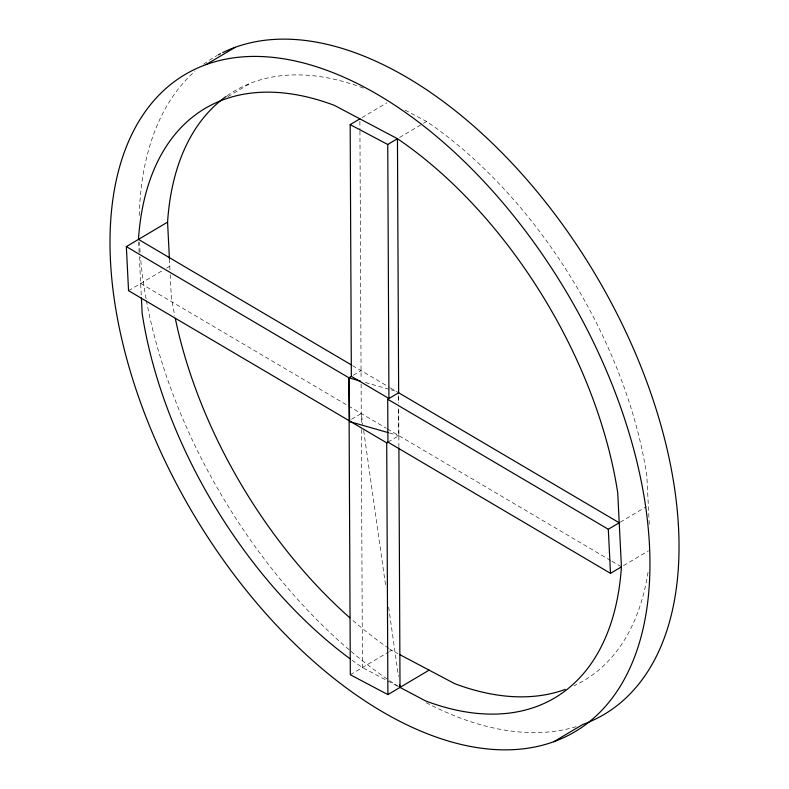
<?xml version="1.0" encoding="UTF-8"?>
<svg xmlns="http://www.w3.org/2000/svg" width="789" height="789" viewBox="0 0 789 789"><rect width="100%" height="100%" fill="white"/><g stroke="black" fill="none" stroke-linecap="round" stroke-linejoin="round"><path stroke-width="0.59" stroke-dasharray="3.94 2.96" d="M227.814 96.702L250.685 83.131M361.964 117.63L386.906 102.817M128.548 290.687L162.504 270.538M166.657 268.073L169.773 266.218M399.54 137.493L422.401 123.922M423.437 123.311L426.563 121.457A342.682 194.686 59.3 0 1 646.832 475.57L649.308 525.099M353.294 375.219L361.056 370.613M351.559 419.265L361.254 413.505L362.802 424.462M387.932 442.136L398.839 435.666L398.406 407.686M350.316 674.743L388.425 652.118M389.46 651.507L391.541 650.274L397.981 653.677M620.262 522.16L646.25 506.745M623.507 565.624L648.45 550.821M365.337 382.497L389.953 389.529M391.127 389.865L396.995 391.541M389.46 432.983L398.839 435.666M405.082 110.105L426.563 121.457M351.993 660.196A342.682 194.686 59.3 0 0 362.437 667.543L400.013 687.416M352.575 365.613L389.243 387.221M390.289 387.843L398.642 392.764L398.692 403.79M140.679 283.498L347.466 405.378M348.531 406.01L386.314 428.279M387.36 428.891L610.824 560.604M611.889 561.235L621.426 566.857M363.67 430.547L385.545 585.152M388.652 607.066L398.465 676.459M169.408 258.871L169.96 269.818M170.197 274.602L171.272 296.161A342.682 194.686 59.3 0 0 174.803 316.034M138.598 241.868L139.268 255.33M139.328 256.553L141.33 296.664M398.218 395.526L398.337 402.824M398.721 408.702L398.899 446.712M359.892 121.319L359.932 129.909M359.942 131.142L361.096 379.193M361.115 384.095L361.303 423.328M361.332 429.463L362.437 667.543M391.541 650.274A342.682 194.686 59.3 0 1 389.648 648.982M388.701 648.321A342.682 194.686 59.3 0 1 350.76 618.606M227.124 95.716A342.682 194.686 59.3 0 1 358.541 86.297M359.774 86.731A342.682 194.686 59.3 0 1 363.463 88.092M648.025 572.36A342.682 194.686 59.3 0 1 574.106 685.74M576.207 726.659A382.093 217.074 59.3 0 1 425.508 702.338M398.652 686.686A382.093 217.074 59.3 0 1 350.06 650.55M349.123 649.751A382.093 217.074 59.3 0 1 146.3 299.899M146.083 298.725A382.093 217.074 59.3 0 1 140.501 257.224M140.107 252.184A382.093 217.074 59.3 0 1 139.505 242.203M139.229 215.535A382.093 217.074 59.3 0 1 194.913 71.266M203.631 64.195A382.093 217.074 59.3 0 1 217.212 55.467"/><path stroke-width="1.18" d="M206.136 64.55L235.24 47.281M126.348 246.612L348.925 377.803L350.316 674.743L387.892 694.606L386.718 442.856L128.548 290.687L126.348 246.612L167.574 222.143A342.682 194.686 59.3 0 1 226.127 96.416M399.668 684.98L400.013 687.416L425.537 700.908A342.682 194.686 59.3 0 0 621.426 566.857L617.728 492.839A342.682 194.686 59.3 0 0 397.459 138.726L387.754 144.486L388.938 398.524L351.352 376.363L350.178 124.613L359.883 118.863M388.296 432.648L349.606 421.592L348.925 377.803L351.352 376.363M621.426 566.857L610.508 573.337L387.932 442.136L387.724 399.244L398.642 392.764L397.459 138.726L334.358 105.361A342.682 194.686 59.3 0 0 138.47 239.412L351.519 364.991M386.718 442.856L387.932 442.136M387.724 399.244L608.309 529.251L619.227 522.782L398.642 392.764M387.892 694.606L429.117 670.137M553.76 741.719A382.093 217.074 59.3 0 0 471.921 169.043A382.093 217.074 59.3 0 0 114.168 298.646A382.093 217.074 59.3 0 0 553.76 741.719L582.864 724.45A382.093 217.074 59.3 0 0 610.084 300.53A382.093 217.074 59.3 0 0 222.715 52.597M348.925 377.803L360.652 381.156M350.178 124.613L387.754 144.486M400.131 654.811L454.642 683.639A342.682 194.686 59.3 0 0 565.249 689.408M608.309 529.251L610.508 573.337M167.574 222.143L169.408 258.871M141.389 297.857L142.168 313.43A342.682 194.686 59.3 0 0 350.089 658.805M398.899 447.945L400.013 687.416M349.823 617.777A342.682 194.686 59.3 0 1 175.296 318.411M218.306 54.865A382.093 217.074 59.3 0 1 220.496 53.711"/></g></svg>
